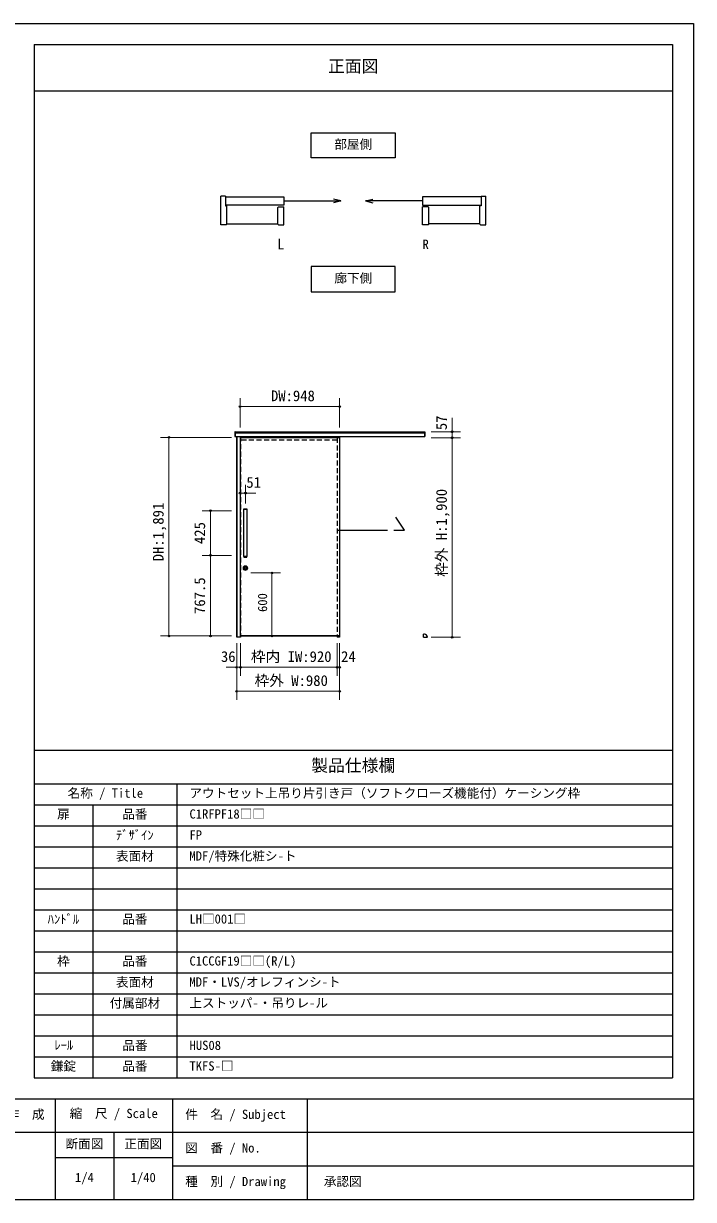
# Model space of a CAD drawing. Units: millimetres on the paper, enlarged 4 times, with parts at other scales. Extents: x -800 to 800, y -560 to 560.
# Drawn here: x 162 to 800, y -560 to 560 of the extents above; entities that cross this region are included whole.
import ezdxf
from ezdxf.enums import TextEntityAlignment as Align

# ---------------------------------------------------------------- set-up
doc = ezdxf.new("R2010")
doc.units = ezdxf.units.MM
doc.header["$LTSCALE"] = 4
doc.header["$PDMODE"] = 32
doc.header["$PDSIZE"] = 1.6
for name, pattern in [('CHAIN_DOUBLE_DASH', [23.5, 12, -1.5, 3.5, -1.5, 3.5, -1.5]), ('DASHED1', [1.8, 1.2, -0.6]), ('USER2', [9.525, 6.35, -3.175])]:
    doc.linetypes.add(name, pattern=pattern)
doc.layers.add('0-0', color=7, linetype='Continuous', lineweight=25)
doc.layers.add('1-0', color=7, linetype='Continuous', lineweight=25)
doc.styles.add('ＭＳ ゴシック', font='')
doc.styles.get('ＭＳ ゴシック').set_extended_font_data('MS Gothic')

msp = doc.modelspace()

# ---------------------------------------------------------------- linework, layer by layer
at = {"layer": '0-0'}
for p, q in [((172, 540), (780, 540)), ((780, 540), (780, -444)), ((172, 496), (780, 496)), ((172, -132), (780, -132)), ((172, -164), (780, -164)), ((308, -164), (308, -444)), ((172, -184), (780, -184)), ((228, -184), (228, -444)), ((172, -204), (780, -204)), ((172, -224), (780, -224)), ((172, -244), (780, -244)), ((172, -264), (780, -264)), ((172, -284), (780, -284)), ((172, -304), (780, -304)), ((172, -324), (780, -324)), ((172, -344), (780, -344)), ((172, -364), (780, -364)), ((172, -384), (780, -384)), ((172, -404), (780, -404)), ((172, -424), (780, -424)), ((-800, -464), (800, -464)), ((192, -464), (192, -560)), ((304, -464), (304, -560)), ((432, -464), (432, -560)), ((-476, -496), (800, -496)), ((248, -496), (248, -560)), ((192, -520), (304, -520)), ((304, -528), (800, -528)), ((-800, -560), (800, -560))]:
    msp.add_line(p, q, dxfattribs=at)
for points in [[(-800, 560), (800, 560), (800, -560)], [(172, 540), (172, -444), (780, -444)]]:
    msp.add_lwpolyline(points, dxfattribs=at)
at = {"layer": '1-0'}
for p, q in [((354.32, 395.702), (349.76, 395.702)), ((349.76, 368.342), (349.76, 395.702)), ((354.32, 395.702), (354.32, 386.282)), ((354.32, 394.952), (409.924, 394.952)), ((354.32, 394.952), (354.32, 387.032)), ((409.924, 394.952), (409.924, 387.032)), ((464.24, 390.992), (457.285, 392.856)), ((487.76, 390.992), (494.715, 392.856)), ((597.68, 394.952), (542.076, 394.952)), ((542.076, 394.952), (542.076, 387.032)), ((597.68, 395.702), (602.24, 395.702)), ((597.68, 395.702), (597.68, 386.282)), ((597.68, 394.952), (597.68, 387.032)), ((602.24, 368.342), (602.24, 395.702)), ((409.924, 387.032), (354.32, 387.032)), ((354.32, 386.282), (355.52, 386.282)), ((409.924, 390.992), (464.24, 390.992)), ((409.924, 368.342), (409.924, 385.406)), ((464.24, 390.992), (457.285, 389.129)), ((487.76, 390.992), (494.715, 389.129)), ((542.076, 390.992), (487.76, 390.992)), ((542.076, 387.032), (597.68, 387.032)), ((542.076, 368.342), (542.076, 385.406)), ((597.68, 386.282), (596.48, 386.282)), ((354.92, 368.342), (349.76, 368.342)), ((355.52, 369.062), (404.164, 369.062)), ((596.48, 369.062), (547.836, 369.062)), ((597.08, 368.342), (602.24, 368.342)), ((363.211, 170.233), (543.811, 170.233)), ((363.511, 171.133), (363.511, 166.633)), ((363.511, 171.133), (542.211, 171.133)), ((363.511, 171.133), (544.111, 171.133)), ((543.811, 171.133), (543.811, 166.633)), ((544.111, 171.133), (544.111, 166.633)), ((363.511, 166.633), (544.111, 166.633)), ((363.811, 166.633), (542.211, 166.633)), ((365.011, 166.633), (365.011, -24.567)), ((365.011, -24.567), (365.011, 166.633)), ((368.211, 166.633), (368.211, -24.567)), ((368.211, 165.833), (368.211, -23.267)), ((368.211, 165.833), (368.211, -23.267)), ((368.211, 165.833), (463.011, 165.833)), ((463.011, 165.833), (463.011, -23.267)), ((463.011, 165.433), (463.011, -23.267)), ((463.011, 165.433), (463.011, -24.567)), ((371.811, 52.283), (371.811, 97.183)), ((542.81, -24.567), (542.81, -21.567)), ((543.71, -21.567), (542.81, -21.567)), ((368.611, -24.567), (365.011, -24.567)), ((368.211, -23.267), (463.011, -23.267)), ((463.011, -24.567), (460.611, -24.567)), ((542.81, -24.567), (543.71, -24.567)), ((543.71, -24.567), (546.71, -24.567))]:
    msp.add_line(p, q, dxfattribs=at)
at = {"layer": '1-0', "color": 4, "lineweight": 9}
for p, q in [((368.211, 203.233), (368.211, 175.233)), ((463.011, 203.233), (463.011, 175.233)), ((368.211, 195.233), (463.011, 195.233)), ((570.21, -24.567), (570.21, 184.524)), ((578.21, 171.133), (550.21, 171.133)), ((292.498, 165.833), (359.977, 165.833)), ((300.498, -23.267), (300.498, 165.833)), ((578.21, 165.433), (550.21, 165.433)), ((368.21, 120.733), (368.21, 102.733)), ((368.21, 112.733), (383.311, 112.733)), ((373.311, 120.733), (373.311, 102.733)), ((332.01, 95.983), (359.977, 95.983)), ((340.01, 53.483), (340.01, 95.983)), ((332.01, 53.483), (359.977, 53.483)), ((340.01, -23.267), (340.01, 53.483)), ((406.611, 36.733), (378.611, 36.733)), ((398.611, -23.267), (398.611, 36.733)), ((292.498, -23.267), (359.977, -23.267)), ((332.01, -23.267), (359.977, -23.267)), ((365.01, -61.138), (365.01, -30.281)), ((368.61, -61.138), (368.61, -30.281)), ((460.611, -61.138), (460.611, -30.281)), ((463.011, -61.138), (463.011, -30.281)), ((578.21, -24.567), (550.21, -24.567)), ((355.01, -53.138), (460.611, -53.138)), ((365.01, -53.138), (368.61, -53.138)), ((365.01, -83.995), (365.01, -53.138)), ((460.611, -53.138), (463.011, -53.138)), ((463.011, -83.995), (463.011, -53.138)), ((365.01, -75.995), (463.011, -75.995))]:
    msp.add_line(p, q, dxfattribs=at)
at = {"layer": '1-0', "linetype": 'USER2'}
msp.add_line((365.011, 166.633), (368.611, 166.633), dxfattribs=at)
at = {"layer": '1-0', "linetype": 'DASHED1'}
for p, q in [((368.611, 166.633), (368.611, -24.567)), ((463.011, 165.433), (368.611, 165.433)), ((460.611, 163.033), (368.611, 163.033)), ((460.611, 165.433), (460.611, -24.567))]:
    msp.add_line(p, q, dxfattribs=at)
at = {"layer": '1-0', "linetype": 'CHAIN_DOUBLE_DASH'}
for p, q in [((524.831, 77.333), (516.598, 89.709)), ((460.511, 77.333), (524.831, 77.333))]:
    msp.add_line(p, q, dxfattribs=at)
at = {"layer": '1-0'}
for points in [[(436, 456), (516, 456), (516, 432), (436, 432)], [(436, 304.526), (516, 304.526), (516, 328.526), (436, 328.526)], [(371.811, 97.733), (374.811, 97.733), (374.811, 97.183), (371.811, 97.183)]]:
    msp.add_lwpolyline(points, close=True, dxfattribs=at)
for points in [[(354.92, 368.342), (355.52, 368.942), (355.52, 386.282)], [(404.164, 368.942), (404.164, 384.806), (404.764, 385.406), (409.924, 385.406)], [(547.836, 368.942), (547.836, 384.806), (547.236, 385.406), (542.076, 385.406)], [(597.08, 368.342), (596.48, 368.942), (596.48, 386.282)], [(404.164, 368.942), (404.764, 368.342), (409.924, 368.342)], [(547.836, 368.942), (547.236, 368.342), (542.076, 368.342)], [(363.511, 171.133), (363.211, 171.133), (363.211, 166.633), (363.511, 166.633)], [(374.811, 97.183), (374.811, 52.283), (371.811, 52.283), (371.811, 51.733), (374.811, 51.733), (374.811, 52.283)], [(368.211, -23.267), (463.011, -23.267), (368.211, -23.267)]]:
    msp.add_lwpolyline(points, dxfattribs=at)
at = {"layer": '1-0', "lineweight": 18}
for radius in [2.2, 1.7, 1.5]:
    msp.add_circle((373.311, 41.333), radius, dxfattribs=at)
for start, end in [(124.19308, 304.19308), (304.19308, 124.19308)]:
    msp.add_arc((373.311, 41.333), 0.8, start, end, dxfattribs=at)
at = {"layer": '1-0'}
msp.add_arc((543.71, -24.567), 3, 0, 90, dxfattribs=at)
at = {"layer": '1-0', "color": 4}
for p in [(368.211, 195.233), (463.011, 195.233), (570.21, 171.133), (300.498, 165.833), (570.21, 165.433), (368.21, 112.733), (373.311, 112.733), (340.01, 95.983), (340.01, 53.483), (398.611, 36.733), (300.498, -23.267), (340.01, -23.267), (398.611, -23.267), (570.21, -24.567), (365.01, -53.138), (368.61, -53.138), (460.611, -53.138), (463.011, -53.138), (365.01, -75.995), (463.011, -75.995)]:
    msp.add_point(p, dxfattribs=at)

# ---------------------------------------------------------------- texts
at = {"layer": '0-0', "style": 'ＭＳ ゴシック'}
for s, height, p in [('正面図', 11.73, (452, 510)), ('製品仕様欄', 11.73, (436, -155.963)), ('名称 / Title', 8.798, (204, -180)), ('アウトセット上吊り片引き戸（ソフトクローズ機能付）ケーシング枠', 8.798, (320, -180)), ('扉', 8.798, (194, -200)), ('品番', 8.798, (256, -200)), ('C1RFPF18□□', 8.798, (320, -199.84)), ('ﾃﾞｻﾞｲﾝ', 8.798, (250, -220)), ('FP', 8.798, (320, -219.84)), ('表面材', 8.798, (250, -240)), ('MDF/特殊化粧シ-ト', 8.798, (320, -239.84)), ('ﾊﾝﾄﾞﾙ', 8.798, (185, -300)), ('品番', 8.798, (256, -300)), ('LH□001□', 8.798, (320, -299.84)), ('枠', 8.798, (194, -340)), ('品番', 8.798, (256, -340)), ('C1CCGF19□□(R/L)', 8.798, (320, -339.84)), ('表面材', 8.798, (250, -360)), ('MDF・LVS/オレフィンシ-ト', 8.798, (320, -359.84)), ('付属部材', 8.798, (244, -380)), ('上ストッパ-・吊りレ-ル', 8.798, (320, -379.84)), ('ﾚｰﾙ', 8.798, (191.374, -419.966)), ('品番', 8.798, (256.146, -420.356)), ('HUS08', 8.798, (320.146, -420.197)), ('鎌錠', 8.798, (188, -440)), ('品番', 8.798, (256, -440)), ('TKFS-□', 8.798, (320, -439.84)), ('作\u3000成', 8.798, (146, -485.92)), ('縮\u3000尺 / Scale', 8.798, (206, -485.095)), ('件\u3000名 / Subject', 8.798, (316, -485.919)), ('断面図', 8.798, (202, -513.968)), ('正面図', 8.798, (258, -513.968)), ('図\u3000番 / No.', 8.798, (316, -517.919)), ('1/4', 8.798, (211, -546.097)), ('1/40', 8.798, (264, -546.097)), ('種\u3000別 / Drawing', 8.798, (316, -549.919)), ('承認図', 8.798, (448, -549.919))]:
    msp.add_text(s, height=height, dxfattribs=at).set_placement(p, align=Align.BOTTOM_LEFT)
at = {"layer": '1-0', "style": 'ＭＳ ゴシック'}
for s, height, p in [('部屋側', 8.798, (458, 438)), ('L', 10.26, (403.521, 341.743)), ('R', 8.798, (541.933, 342.743)), ('廊下側', 8.798, (458, 310.526)), ('DW:948', 10.26, (397.611, 197.233)), ('51', 10.26, (374.183, 114.733)), ('36', 10.26, (349.975, -51.138)), ('枠内 IW:920', 10.26, (378.51, -51.138)), ('24', 10.26, (464.416, -51.138)), ('枠外 W:980', 10.26, (382.01, -73.995))]:
    msp.add_text(s, height=height, dxfattribs=at).set_placement(p, align=Align.BOTTOM_LEFT)
for s, height, p in [('57', 10.26, (568.21, 172.725)), ('枠外 H:1,900', 10.26, (568.21, 32.933)), ('DH:1,891', 10.26, (298.498, 47.783)), ('425', 10.26, (338.01, 64.233)), ('767.5', 10.26, (338.01, -2.392)), ('600', 8.798, (396.611, -0.467))]:
    msp.add_text(s, height=height, rotation=90, dxfattribs=at).set_placement(p, align=Align.BOTTOM_LEFT)

doc.saveas('drawing.dxf')
